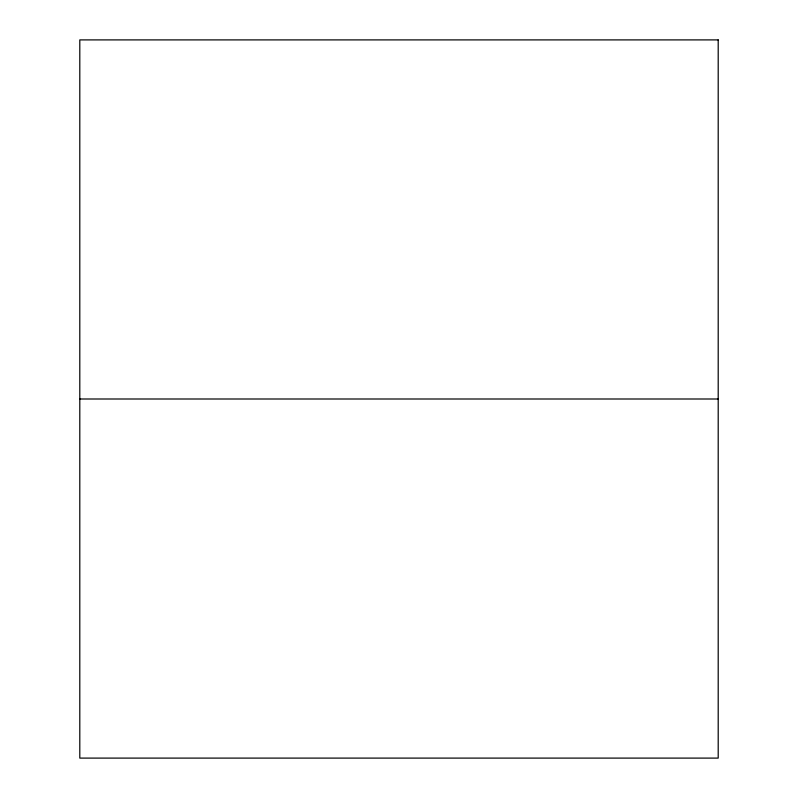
<?xml version="1.0" encoding="UTF-8"?>
<svg xmlns="http://www.w3.org/2000/svg" width="798" height="798" viewBox="0 0 798 798"><rect width="100%" height="100%" fill="white"/><g stroke="black" fill="none" stroke-linecap="round" stroke-linejoin="round"><path stroke-width="1.2" d="M79.8 399L718.2 399M718.2 39.9L79.8 39.9L79.8 758.1L718.2 758.1L718.2 39.9"/></g></svg>
